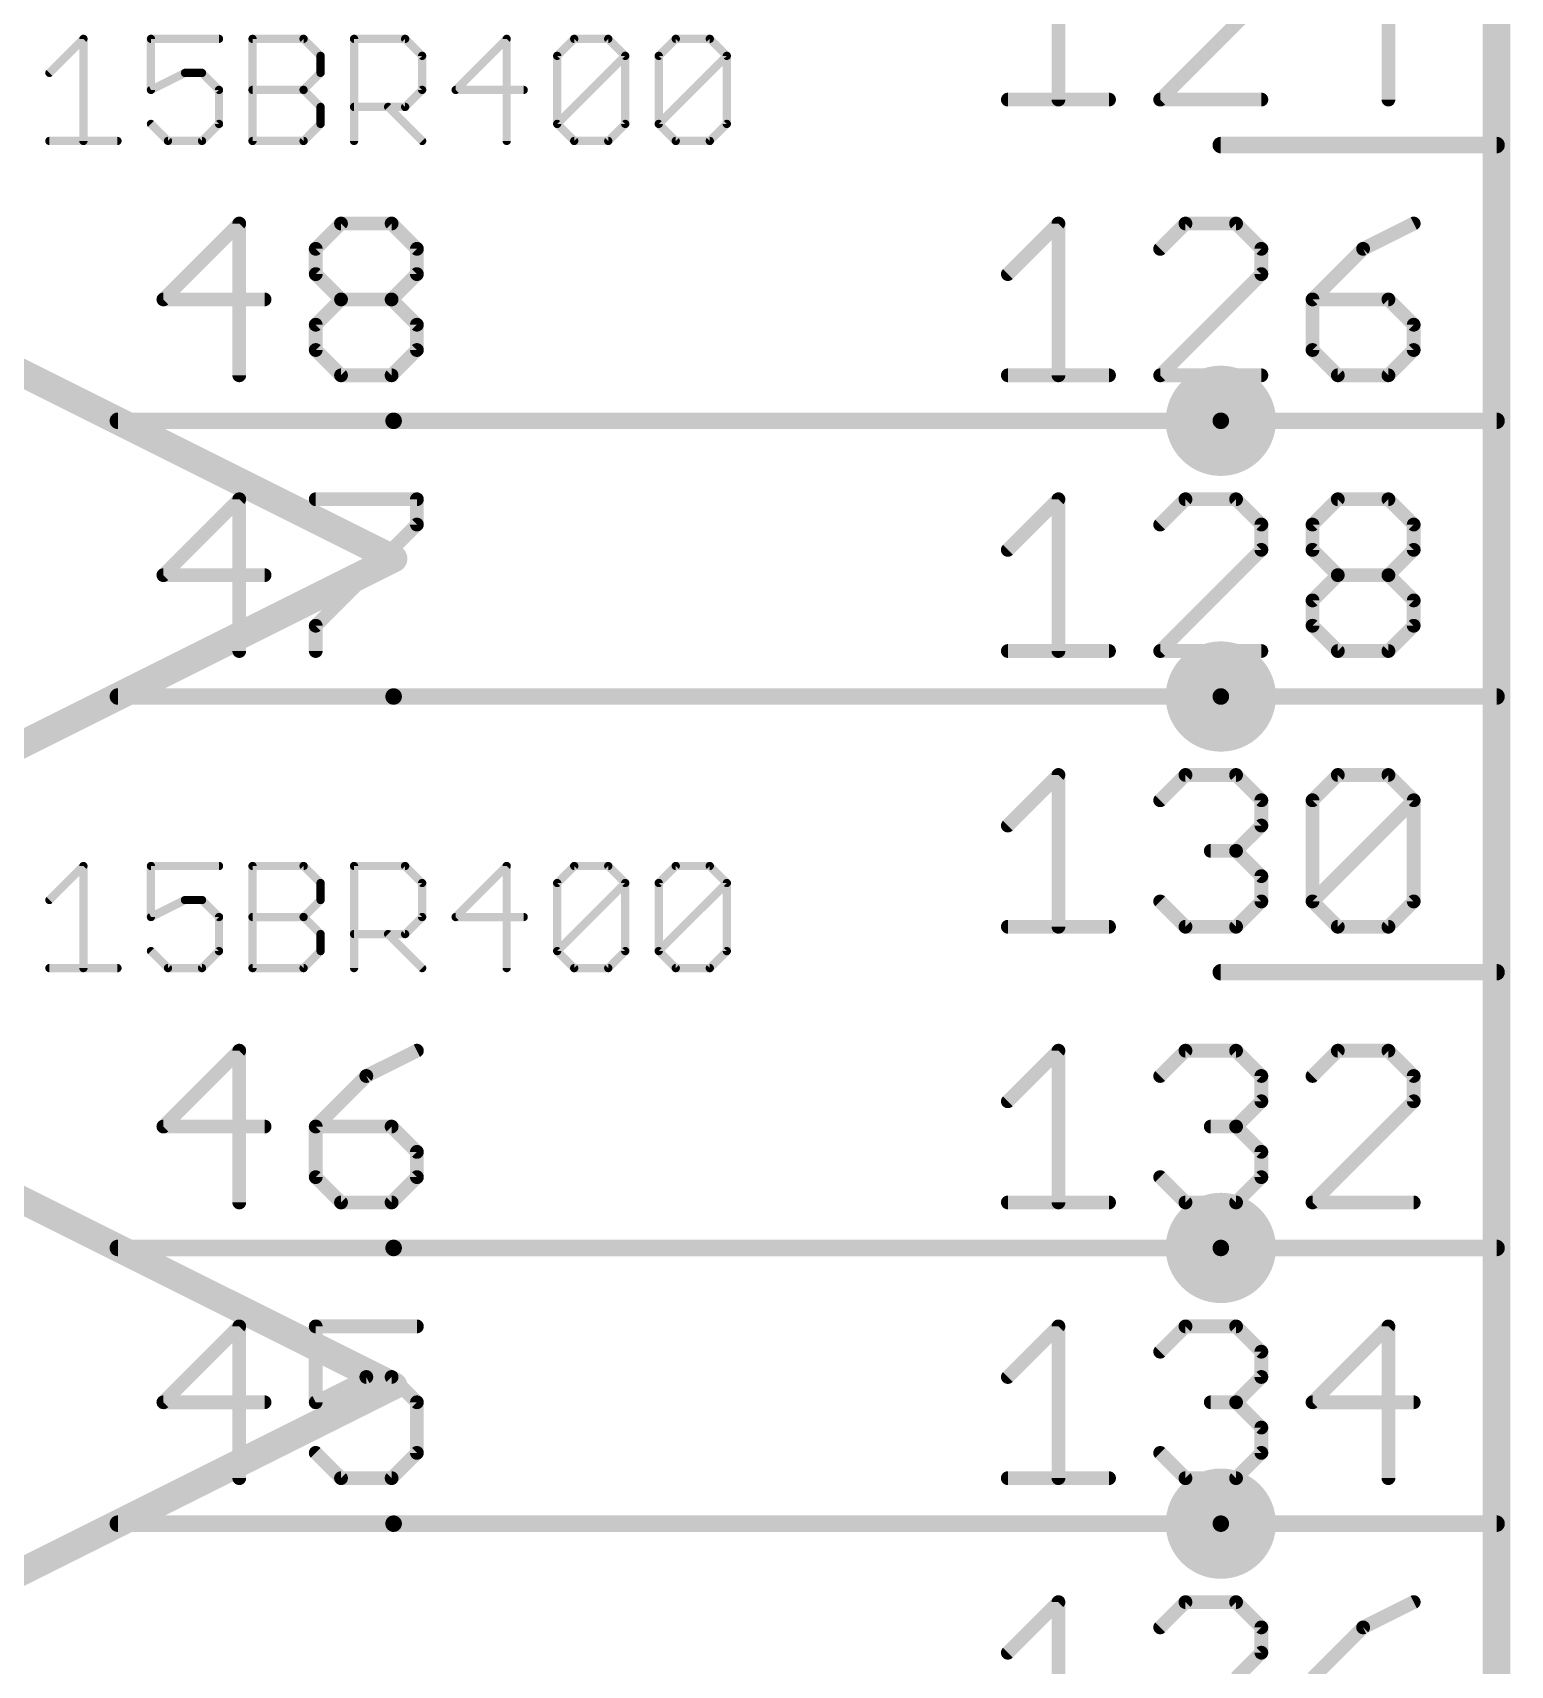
# Model space of a CAD drawing. Extents: x -72 to 265, y -97 to 216.
# Drawn here: x -38.89 to -25.27, y -44.49 to -29.44 of the extents above; entities that cross this region are included whole.
import ezdxf

# ---------------------------------------------------------------- set-up
doc = ezdxf.new("R2010")
doc.units = 0
for name, color, linetype in [('91', 94, 'CONTINUOUS'), ('94', 14, 'CONTINUOUS'), ('95', 251, 'CONTINUOUS'), ('96', 251, 'CONTINUOUS')]:
    doc.layers.add(name, color=color, linetype=linetype)

msp = doc.modelspace()

# ---------------------------------------------------------------- linework, layer by layer
at = {"layer": '91'}
for points, const_width in [([(-27.94, -33.274, 1), (-27.94, -32.766, 1), (-27.94, -33.274)], 0.508), ([(-35.56, -32.9819, 1), (-35.56, -33.0581)], 0.0762), ([(-27.94, -33.0581, 1), (-27.94, -32.9819)], 0.0762), ([(-27.94, -35.814, 1), (-27.94, -35.306, 1), (-27.94, -35.814)], 0.508), ([(-35.56, -35.5219, 1), (-35.56, -35.5981)], 0.0762), ([(-27.94, -35.5981, 1), (-27.94, -35.5219)], 0.0762), ([(-27.94, -40.894, 1), (-27.94, -40.386, 1), (-27.94, -40.894)], 0.508), ([(-35.56, -40.6019, 1), (-35.56, -40.6781)], 0.0762), ([(-27.94, -40.6781, 1), (-27.94, -40.6019)], 0.0762), ([(-27.94, -43.434, 1), (-27.94, -42.926, 1), (-27.94, -43.434)], 0.508), ([(-35.56, -43.1419, 1), (-35.56, -43.2181)], 0.0762), ([(-27.94, -43.2181, 1), (-27.94, -43.1419)], 0.0762)]:
    msp.add_lwpolyline(points, format="xyb", dxfattribs=dict(at, const_width=const_width))
at = {"layer": '91', "const_width": 0.1524}
for points in [[(-35.56, -33.02), (-27.94, -33.02)], [(-35.56, -35.56), (-27.94, -35.56)], [(-27.94, -40.64), (-35.56, -40.64)], [(-27.94, -43.18), (-35.56, -43.18)]]:
    msp.add_lwpolyline(points, dxfattribs=at)
at = {"layer": '94'}
for points, const_width in [([(-25.4, 0), (-25.4, -78.74)], 0.254), ([(-35.56, -34.29), (-43.18, -30.48)], 0.254), ([(-27.94, -30.48), (-25.4, -30.48)], 0.1524), ([(-35.56, -33.02), (-38.1, -33.02)], 0.1524), ([(-27.94, -33.02), (-25.4, -33.02)], 0.1524), ([(-43.18, -38.1), (-35.56, -34.29)], 0.254), ([(-35.56, -35.56), (-38.1, -35.56)], 0.1524), ([(-27.94, -35.56), (-25.4, -35.56)], 0.1524), ([(-35.56, -41.91), (-43.18, -38.1)], 0.254), ([(-27.94, -38.1), (-25.4, -38.1)], 0.1524), ([(-35.56, -40.64), (-38.1, -40.64)], 0.1524), ([(-27.94, -40.64), (-25.4, -40.64)], 0.1524), ([(-43.18, -45.72), (-35.56, -41.91)], 0.254), ([(-35.56, -43.18), (-38.1, -43.18)], 0.1524), ([(-27.94, -43.18), (-25.4, -43.18)], 0.1524)]:
    msp.add_lwpolyline(points, dxfattribs=dict(at, const_width=const_width))
for points, const_width in [([(-27.94, -30.4419, 1), (-27.94, -30.5181)], 0.0762), ([(-25.4, -30.5181, 1), (-25.4, -30.4419)], 0.0762), ([(-38.1, -32.9819, 1), (-38.1, -33.0581)], 0.0762), ([(-35.56, -33.0581, 1), (-35.56, -32.9819)], 0.0762), ([(-27.94, -32.9819, 1), (-27.94, -33.0581)], 0.0762), ([(-25.4, -33.0581, 1), (-25.4, -32.9819)], 0.0762), ([(-35.5316, -34.3468, 1), (-35.5884, -34.2332)], 0.127), ([(-35.5884, -34.3468, 1), (-35.5316, -34.2332)], 0.127), ([(-38.1, -35.5219, 1), (-38.1, -35.5981)], 0.0762), ([(-35.56, -35.5981, 1), (-35.56, -35.5219)], 0.0762), ([(-27.94, -35.5219, 1), (-27.94, -35.5981)], 0.0762), ([(-25.4, -35.5981, 1), (-25.4, -35.5219)], 0.0762), ([(-27.94, -38.0619, 1), (-27.94, -38.1381)], 0.0762), ([(-25.4, -38.1381, 1), (-25.4, -38.0619)], 0.0762), ([(-38.1, -40.6019, 1), (-38.1, -40.6781)], 0.0762), ([(-35.56, -40.6781, 1), (-35.56, -40.6019)], 0.0762), ([(-27.94, -40.6019, 1), (-27.94, -40.6781)], 0.0762), ([(-25.4, -40.6781, 1), (-25.4, -40.6019)], 0.0762), ([(-35.5316, -41.9668, 1), (-35.5884, -41.8532)], 0.127), ([(-35.5884, -41.9668, 1), (-35.5316, -41.8532)], 0.127), ([(-38.1, -43.1419, 1), (-38.1, -43.2181)], 0.0762), ([(-35.56, -43.2181, 1), (-35.56, -43.1419)], 0.0762), ([(-27.94, -43.1419, 1), (-27.94, -43.2181)], 0.0762), ([(-25.4, -43.2181, 1), (-25.4, -43.1419)], 0.0762)]:
    msp.add_lwpolyline(points, format="xyb", dxfattribs=dict(at, const_width=const_width))
at = {"layer": '95', "const_width": 0.127}
for points in [[(-29.4359, -28.6627), (-29.4359, -30.0609)], [(-26.3963, -30.0609), (-26.3963, -28.6627)], [(-28.4987, -30.0609), (-27.5665, -29.1288)], [(-29.9019, -30.0609), (-28.9698, -30.0609)], [(-27.5665, -30.0609), (-28.4987, -30.0609)], [(-36.9818, -31.2027), (-37.6809, -31.9018)], [(-36.9818, -32.6009), (-36.9818, -31.2027)], [(-36.2776, -31.4357), (-36.0446, -31.2027)], [(-36.0446, -31.2027), (-35.5785, -31.2027)], [(-35.5785, -31.2027), (-35.3455, -31.4357)], [(-29.9019, -31.6688), (-29.4359, -31.2027)], [(-29.4359, -31.2027), (-29.4359, -32.6009)], [(-28.2656, -31.2027), (-28.4987, -31.4357)], [(-27.7996, -31.2027), (-28.2656, -31.2027)], [(-27.5665, -31.4357), (-27.7996, -31.2027)], [(-26.1633, -31.2027), (-26.6293, -31.4357)], [(-36.2776, -31.6688), (-36.2776, -31.4357)], [(-35.3455, -31.4357), (-35.3455, -31.6688)], [(-27.5665, -31.6688), (-27.5665, -31.4357)], [(-26.6293, -31.4357), (-27.0954, -31.9018)], [(-36.0446, -31.9018), (-36.2776, -31.6688)], [(-35.3455, -31.6688), (-35.5785, -31.9018)], [(-28.4987, -32.6009), (-27.5665, -31.6688)], [(-37.6809, -31.9018), (-36.7488, -31.9018)], [(-36.2776, -32.1348), (-36.0446, -31.9018)], [(-36.0446, -31.9018), (-35.5785, -31.9018)], [(-35.5785, -31.9018), (-35.3455, -32.1348)], [(-27.0954, -31.9018), (-27.0954, -32.3679)], [(-26.3963, -31.9018), (-27.0954, -31.9018)], [(-26.1633, -32.1348), (-26.3963, -31.9018)], [(-36.2776, -32.3679), (-36.2776, -32.1348)], [(-35.3455, -32.1348), (-35.3455, -32.3679)], [(-26.1633, -32.3679), (-26.1633, -32.1348)], [(-36.0446, -32.6009), (-36.2776, -32.3679)], [(-35.3455, -32.3679), (-35.5785, -32.6009)], [(-27.0954, -32.3679), (-26.8624, -32.6009)], [(-26.3963, -32.6009), (-26.1633, -32.3679)], [(-35.5785, -32.6009), (-36.0446, -32.6009)], [(-29.9019, -32.6009), (-28.9698, -32.6009)], [(-27.5665, -32.6009), (-28.4987, -32.6009)], [(-26.8624, -32.6009), (-26.3963, -32.6009)], [(-36.9818, -33.7427), (-37.6809, -34.4418)], [(-36.9818, -35.1409), (-36.9818, -33.7427)], [(-36.2776, -33.7427), (-35.3455, -33.7427)], [(-35.3455, -33.7427), (-35.3455, -33.9757)], [(-29.9019, -34.2088), (-29.4359, -33.7427)], [(-29.4359, -33.7427), (-29.4359, -35.1409)], [(-28.2656, -33.7427), (-28.4987, -33.9757)], [(-27.7996, -33.7427), (-28.2656, -33.7427)], [(-27.5665, -33.9757), (-27.7996, -33.7427)], [(-27.0954, -33.9757), (-26.8624, -33.7427)], [(-26.8624, -33.7427), (-26.3963, -33.7427)], [(-26.3963, -33.7427), (-26.1633, -33.9757)], [(-35.3455, -33.9757), (-36.2776, -34.9079)], [(-27.5665, -34.2088), (-27.5665, -33.9757)], [(-27.0954, -34.2088), (-27.0954, -33.9757)], [(-26.1633, -33.9757), (-26.1633, -34.2088)], [(-28.4987, -35.1409), (-27.5665, -34.2088)], [(-26.8624, -34.4418), (-27.0954, -34.2088)], [(-26.1633, -34.2088), (-26.3963, -34.4418)], [(-37.6809, -34.4418), (-36.7488, -34.4418)], [(-27.0954, -34.6748), (-26.8624, -34.4418)], [(-26.8624, -34.4418), (-26.3963, -34.4418)], [(-26.3963, -34.4418), (-26.1633, -34.6748)], [(-27.0954, -34.9079), (-27.0954, -34.6748)], [(-26.1633, -34.6748), (-26.1633, -34.9079)], [(-36.2776, -34.9079), (-36.2776, -35.1409)], [(-26.8624, -35.1409), (-27.0954, -34.9079)], [(-26.1633, -34.9079), (-26.3963, -35.1409)], [(-29.9019, -35.1409), (-28.9698, -35.1409)], [(-27.5665, -35.1409), (-28.4987, -35.1409)], [(-26.3963, -35.1409), (-26.8624, -35.1409)], [(-29.9019, -36.7488), (-29.4359, -36.2827)], [(-29.4359, -36.2827), (-29.4359, -37.6809)], [(-28.4987, -36.5157), (-28.2656, -36.2827)], [(-28.2656, -36.2827), (-27.7996, -36.2827)], [(-27.7996, -36.2827), (-27.5665, -36.5157)], [(-27.0954, -36.5157), (-26.8624, -36.2827)], [(-26.8624, -36.2827), (-26.3963, -36.2827)], [(-26.3963, -36.2827), (-26.1633, -36.5157)], [(-27.5665, -36.5157), (-27.5665, -36.7488)], [(-27.0954, -37.4479), (-27.0954, -36.5157)], [(-27.0954, -37.4479), (-26.1633, -36.5157)], [(-26.1633, -36.5157), (-26.1633, -37.4479)], [(-27.5665, -36.7488), (-27.7996, -36.9818)], [(-27.7996, -36.9818), (-28.0326, -36.9818)], [(-27.7996, -36.9818), (-27.5665, -37.2148)], [(-27.5665, -37.2148), (-27.5665, -37.4479)], [(-28.2656, -37.6809), (-28.4987, -37.4479)], [(-27.5665, -37.4479), (-27.7996, -37.6809)], [(-26.8624, -37.6809), (-27.0954, -37.4479)], [(-26.1633, -37.4479), (-26.3963, -37.6809)], [(-29.9019, -37.6809), (-28.9698, -37.6809)], [(-27.7996, -37.6809), (-28.2656, -37.6809)], [(-26.3963, -37.6809), (-26.8624, -37.6809)], [(-36.9818, -38.8227), (-37.6809, -39.5218)], [(-36.9818, -40.2209), (-36.9818, -38.8227)], [(-35.3455, -38.8227), (-35.8116, -39.0557)], [(-29.9019, -39.2888), (-29.4359, -38.8227)], [(-29.4359, -38.8227), (-29.4359, -40.2209)], [(-28.4987, -39.0557), (-28.2656, -38.8227)], [(-28.2656, -38.8227), (-27.7996, -38.8227)], [(-27.7996, -38.8227), (-27.5665, -39.0557)], [(-26.8624, -38.8227), (-27.0954, -39.0557)], [(-26.3963, -38.8227), (-26.8624, -38.8227)], [(-26.1633, -39.0557), (-26.3963, -38.8227)], [(-35.8116, -39.0557), (-36.2776, -39.5218)], [(-27.5665, -39.0557), (-27.5665, -39.2888)], [(-26.1633, -39.2888), (-26.1633, -39.0557)], [(-27.5665, -39.2888), (-27.7996, -39.5218)], [(-27.0954, -40.2209), (-26.1633, -39.2888)], [(-37.6809, -39.5218), (-36.7488, -39.5218)], [(-36.2776, -39.5218), (-36.2776, -39.9879)], [(-35.5785, -39.5218), (-36.2776, -39.5218)], [(-35.3455, -39.7548), (-35.5785, -39.5218)], [(-27.7996, -39.5218), (-28.0326, -39.5218)], [(-27.7996, -39.5218), (-27.5665, -39.7548)], [(-35.3455, -39.9879), (-35.3455, -39.7548)], [(-27.5665, -39.7548), (-27.5665, -39.9879)], [(-36.2776, -39.9879), (-36.0446, -40.2209)], [(-35.5785, -40.2209), (-35.3455, -39.9879)], [(-28.2656, -40.2209), (-28.4987, -39.9879)], [(-27.5665, -39.9879), (-27.7996, -40.2209)], [(-36.0446, -40.2209), (-35.5785, -40.2209)], [(-29.9019, -40.2209), (-28.9698, -40.2209)], [(-27.7996, -40.2209), (-28.2656, -40.2209)], [(-26.1633, -40.2209), (-27.0954, -40.2209)], [(-36.9818, -41.3627), (-37.6809, -42.0618)], [(-36.9818, -42.7609), (-36.9818, -41.3627)], [(-35.3455, -41.3627), (-36.2776, -41.3627)], [(-36.2776, -41.3627), (-36.2776, -42.0618)], [(-29.9019, -41.8288), (-29.4359, -41.3627)], [(-29.4359, -41.3627), (-29.4359, -42.7609)], [(-28.4987, -41.5957), (-28.2656, -41.3627)], [(-28.2656, -41.3627), (-27.7996, -41.3627)], [(-27.7996, -41.3627), (-27.5665, -41.5957)], [(-26.3963, -41.3627), (-27.0954, -42.0618)], [(-26.3963, -42.7609), (-26.3963, -41.3627)], [(-27.5665, -41.5957), (-27.5665, -41.8288)], [(-36.2776, -42.0618), (-35.8116, -41.8288)], [(-35.8116, -41.8288), (-35.5785, -41.8288)], [(-35.5785, -41.8288), (-35.3455, -42.0618)], [(-27.5665, -41.8288), (-27.7996, -42.0618)], [(-37.6809, -42.0618), (-36.7488, -42.0618)], [(-35.3455, -42.0618), (-35.3455, -42.5279)], [(-27.7996, -42.0618), (-28.0326, -42.0618)], [(-27.7996, -42.0618), (-27.5665, -42.2948)], [(-27.0954, -42.0618), (-26.1633, -42.0618)], [(-27.5665, -42.2948), (-27.5665, -42.5279)], [(-36.0446, -42.7609), (-36.2776, -42.5279)], [(-35.3455, -42.5279), (-35.5785, -42.7609)], [(-28.2656, -42.7609), (-28.4987, -42.5279)], [(-27.5665, -42.5279), (-27.7996, -42.7609)], [(-35.5785, -42.7609), (-36.0446, -42.7609)], [(-29.9019, -42.7609), (-28.9698, -42.7609)], [(-27.7996, -42.7609), (-28.2656, -42.7609)], [(-29.9019, -44.3688), (-29.4359, -43.9027)], [(-29.4359, -43.9027), (-29.4359, -45.3009)], [(-28.4987, -44.1357), (-28.2656, -43.9027)], [(-28.2656, -43.9027), (-27.7996, -43.9027)], [(-27.7996, -43.9027), (-27.5665, -44.1357)], [(-26.1633, -43.9027), (-26.6293, -44.1357)], [(-27.5665, -44.1357), (-27.5665, -44.3688)], [(-26.6293, -44.1357), (-27.0954, -44.6018)], [(-27.5665, -44.3688), (-27.7996, -44.6018)]]:
    msp.add_lwpolyline(points, dxfattribs=at)
at = {"layer": '95', "const_width": 0.0635}
for points in [[(-29.9019, -30.0292, 1), (-29.9019, -30.0926)], [(-29.4676, -30.0609, 1), (-29.4041, -30.0609)], [(-28.9698, -30.0926, 1), (-28.9698, -30.0292)], [(-28.5211, -30.0384, 1), (-28.4762, -30.0834)], [(-28.4987, -30.0292, 1), (-28.4987, -30.0926)], [(-27.5665, -30.0926, 1), (-27.5665, -30.0292)], [(-26.428, -30.0609, 1), (-26.3645, -30.0609)], [(-36.9501, -31.2027, 1), (-37.0136, -31.2027)], [(-36.9594, -31.2252, 1), (-37.0043, -31.1803)], [(-36.0446, -31.171, 1), (-36.0446, -31.2345)], [(-36.0221, -31.2252, 1), (-36.067, -31.1803)], [(-35.5561, -31.1803, 1), (-35.601, -31.2252)], [(-35.5785, -31.2345, 1), (-35.5785, -31.171)], [(-29.4041, -31.2027, 1), (-29.4676, -31.2027)], [(-29.4134, -31.2252, 1), (-29.4583, -31.1803)], [(-28.2656, -31.171, 1), (-28.2656, -31.2345)], [(-28.2432, -31.2252, 1), (-28.2881, -31.1803)], [(-27.7771, -31.1803, 1), (-27.822, -31.2252)], [(-27.7996, -31.2345, 1), (-27.7996, -31.171)], [(-26.1491, -31.2311, 1), (-26.1775, -31.1743)], [(-36.2459, -31.4357, 1), (-36.3094, -31.4357)], [(-36.3001, -31.4133, 1), (-36.2552, -31.4582)], [(-35.3137, -31.4357, 1), (-35.3772, -31.4357)], [(-35.3679, -31.4582, 1), (-35.323, -31.4133)], [(-28.5211, -31.4133, 1), (-28.4762, -31.4582)], [(-27.5348, -31.4357, 1), (-27.5983, -31.4357)], [(-27.589, -31.4582, 1), (-27.5441, -31.4133)], [(-26.6435, -31.4073, 1), (-26.6151, -31.4641)], [(-26.6069, -31.4582, 1), (-26.6518, -31.4133)], [(-36.2552, -31.6463, 1), (-36.3001, -31.6912)], [(-36.3094, -31.6688, 1), (-36.2459, -31.6688)], [(-35.3772, -31.6688, 1), (-35.3137, -31.6688)], [(-35.323, -31.6912, 1), (-35.3679, -31.6463)], [(-29.9244, -31.6463, 1), (-29.8795, -31.6912)], [(-27.5983, -31.6688, 1), (-27.5348, -31.6688)], [(-27.5441, -31.6912, 1), (-27.589, -31.6463)], [(-37.6809, -31.8701, 1), (-37.6809, -31.9336)], [(-37.7034, -31.8794, 1), (-37.6584, -31.9243)], [(-36.7488, -31.9336, 1), (-36.7488, -31.8701)], [(-36.0446, -31.8701, 1), (-36.0446, -31.9336)], [(-36.0221, -31.9243, 1), (-36.067, -31.8794)], [(-36.067, -31.9243, 1), (-36.0221, -31.8794)], [(-35.5561, -31.8794, 1), (-35.601, -31.9243)], [(-35.601, -31.8794, 1), (-35.5561, -31.9243)], [(-35.5785, -31.9336, 1), (-35.5785, -31.8701)], [(-27.0954, -31.8701, 1), (-27.0954, -31.9336)], [(-27.0636, -31.9018, 1), (-27.1271, -31.9018)], [(-27.1178, -31.8794, 1), (-27.0729, -31.9243)], [(-26.3738, -31.8794, 1), (-26.4187, -31.9243)], [(-26.3963, -31.9336, 1), (-26.3963, -31.8701)], [(-36.2459, -32.1348, 1), (-36.3094, -32.1348)], [(-36.3001, -32.1124, 1), (-36.2552, -32.1573)], [(-35.3137, -32.1348, 1), (-35.3772, -32.1348)], [(-35.3679, -32.1573, 1), (-35.323, -32.1124)], [(-26.1315, -32.1348, 1), (-26.195, -32.1348)], [(-26.1857, -32.1573, 1), (-26.1408, -32.1124)], [(-36.2552, -32.3454, 1), (-36.3001, -32.3903)], [(-36.3094, -32.3679, 1), (-36.2459, -32.3679)], [(-35.3772, -32.3679, 1), (-35.3137, -32.3679)], [(-35.323, -32.3903, 1), (-35.3679, -32.3454)], [(-27.0729, -32.3454, 1), (-27.1178, -32.3903)], [(-27.1271, -32.3679, 1), (-27.0636, -32.3679)], [(-26.195, -32.3679, 1), (-26.1315, -32.3679)], [(-26.1408, -32.3903, 1), (-26.1857, -32.3454)], [(-37.0136, -32.6009, 1), (-36.9501, -32.6009)], [(-36.0446, -32.5692, 1), (-36.0446, -32.6327)], [(-36.067, -32.6234, 1), (-36.0221, -32.5784)], [(-35.601, -32.5784, 1), (-35.5561, -32.6234)], [(-35.5785, -32.6327, 1), (-35.5785, -32.5692)], [(-29.9019, -32.5692, 1), (-29.9019, -32.6327)], [(-29.4676, -32.6009, 1), (-29.4041, -32.6009)], [(-28.9698, -32.6327, 1), (-28.9698, -32.5692)], [(-28.4987, -32.5692, 1), (-28.4987, -32.6327)], [(-28.5211, -32.5784, 1), (-28.4762, -32.6234)], [(-27.5665, -32.6327, 1), (-27.5665, -32.5692)], [(-26.8624, -32.5692, 1), (-26.8624, -32.6327)], [(-26.8848, -32.6234, 1), (-26.8399, -32.5784)], [(-26.4187, -32.5784, 1), (-26.3738, -32.6234)], [(-26.3963, -32.6327, 1), (-26.3963, -32.5692)], [(-36.9501, -33.7427, 1), (-37.0136, -33.7427)], [(-36.9594, -33.7652, 1), (-37.0043, -33.7203)], [(-36.2776, -33.711, 1), (-36.2776, -33.7745)], [(-35.3137, -33.7427, 1), (-35.3772, -33.7427)], [(-35.3455, -33.7745, 1), (-35.3455, -33.711)], [(-29.4041, -33.7427, 1), (-29.4676, -33.7427)], [(-29.4134, -33.7652, 1), (-29.4583, -33.7203)], [(-28.2656, -33.711, 1), (-28.2656, -33.7745)], [(-28.2432, -33.7652, 1), (-28.2881, -33.7203)], [(-27.7771, -33.7203, 1), (-27.822, -33.7652)], [(-27.7996, -33.7745, 1), (-27.7996, -33.711)], [(-26.8624, -33.711, 1), (-26.8624, -33.7745)], [(-26.8399, -33.7652, 1), (-26.8848, -33.7203)], [(-26.3738, -33.7203, 1), (-26.4187, -33.7652)], [(-26.3963, -33.7745, 1), (-26.3963, -33.711)], [(-35.3772, -33.9757, 1), (-35.3137, -33.9757)], [(-35.323, -33.9982, 1), (-35.3679, -33.9533)], [(-28.5211, -33.9533, 1), (-28.4762, -33.9982)], [(-27.5348, -33.9757, 1), (-27.5983, -33.9757)], [(-27.589, -33.9982, 1), (-27.5441, -33.9533)], [(-27.0636, -33.9757, 1), (-27.1271, -33.9757)], [(-27.1178, -33.9533, 1), (-27.0729, -33.9982)], [(-26.1315, -33.9757, 1), (-26.195, -33.9757)], [(-26.1857, -33.9982, 1), (-26.1408, -33.9533)], [(-29.9244, -34.1863, 1), (-29.8795, -34.2312)], [(-27.5983, -34.2088, 1), (-27.5348, -34.2088)], [(-27.5441, -34.2312, 1), (-27.589, -34.1863)], [(-27.0729, -34.1863, 1), (-27.1178, -34.2312)], [(-27.1271, -34.2088, 1), (-27.0636, -34.2088)], [(-26.195, -34.2088, 1), (-26.1315, -34.2088)], [(-26.1408, -34.2312, 1), (-26.1857, -34.1863)], [(-37.6809, -34.4101, 1), (-37.6809, -34.4736)], [(-37.7034, -34.4194, 1), (-37.6584, -34.4643)], [(-36.7488, -34.4736, 1), (-36.7488, -34.4101)], [(-26.8624, -34.4101, 1), (-26.8624, -34.4736)], [(-26.8399, -34.4643, 1), (-26.8848, -34.4194)], [(-26.8848, -34.4643, 1), (-26.8399, -34.4194)], [(-26.3738, -34.4194, 1), (-26.4187, -34.4643)], [(-26.4187, -34.4194, 1), (-26.3738, -34.4643)], [(-26.3963, -34.4736, 1), (-26.3963, -34.4101)], [(-27.0636, -34.6748, 1), (-27.1271, -34.6748)], [(-27.1178, -34.6524, 1), (-27.0729, -34.6973)], [(-26.1315, -34.6748, 1), (-26.195, -34.6748)], [(-26.1857, -34.6973, 1), (-26.1408, -34.6524)], [(-36.2459, -34.9079, 1), (-36.3094, -34.9079)], [(-36.3001, -34.8854, 1), (-36.2552, -34.9303)], [(-27.0729, -34.8854, 1), (-27.1178, -34.9303)], [(-27.1271, -34.9079, 1), (-27.0636, -34.9079)], [(-26.195, -34.9079, 1), (-26.1315, -34.9079)], [(-26.1408, -34.9303, 1), (-26.1857, -34.8854)], [(-37.0136, -35.1409, 1), (-36.9501, -35.1409)], [(-36.3094, -35.1409, 1), (-36.2459, -35.1409)], [(-29.9019, -35.1091, 1), (-29.9019, -35.1727)], [(-29.4676, -35.1409, 1), (-29.4041, -35.1409)], [(-28.9698, -35.1727, 1), (-28.9698, -35.1091)], [(-28.4987, -35.1091, 1), (-28.4987, -35.1727)], [(-28.5211, -35.1184, 1), (-28.4762, -35.1634)], [(-27.5665, -35.1727, 1), (-27.5665, -35.1091)], [(-26.8624, -35.1091, 1), (-26.8624, -35.1727)], [(-26.8848, -35.1634, 1), (-26.8399, -35.1184)], [(-26.4187, -35.1184, 1), (-26.3738, -35.1634)], [(-26.3963, -35.1727, 1), (-26.3963, -35.1091)], [(-29.4041, -36.2827, 1), (-29.4676, -36.2827)], [(-29.4134, -36.3052, 1), (-29.4583, -36.2603)], [(-28.2656, -36.251, 1), (-28.2656, -36.3145)], [(-28.2432, -36.3052, 1), (-28.2881, -36.2603)], [(-27.7771, -36.2603, 1), (-27.822, -36.3052)], [(-27.7996, -36.3145, 1), (-27.7996, -36.251)], [(-26.8624, -36.251, 1), (-26.8624, -36.3145)], [(-26.8399, -36.3052, 1), (-26.8848, -36.2603)], [(-26.3738, -36.2603, 1), (-26.4187, -36.3052)], [(-26.3963, -36.3145, 1), (-26.3963, -36.251)], [(-28.5211, -36.4933, 1), (-28.4762, -36.5382)], [(-27.5348, -36.5157, 1), (-27.5983, -36.5157)], [(-27.589, -36.5382, 1), (-27.5441, -36.4933)], [(-27.0636, -36.5157, 1), (-27.1271, -36.5157)], [(-27.1178, -36.4933, 1), (-27.0729, -36.5382)], [(-26.1315, -36.5157, 1), (-26.195, -36.5157)], [(-26.1408, -36.5382, 1), (-26.1857, -36.4933)], [(-26.1857, -36.5382, 1), (-26.1408, -36.4933)], [(-29.9244, -36.7263, 1), (-29.8795, -36.7712)], [(-27.5441, -36.7712, 1), (-27.589, -36.7263)], [(-27.5983, -36.7488, 1), (-27.5348, -36.7488)], [(-28.0326, -36.9501, 1), (-28.0326, -37.0136)], [(-27.7771, -36.9594, 1), (-27.822, -37.0043)], [(-27.822, -36.9594, 1), (-27.7771, -37.0043)], [(-27.7996, -37.0136, 1), (-27.7996, -36.9501)], [(-27.5348, -37.2148, 1), (-27.5983, -37.2148)], [(-27.589, -37.2373, 1), (-27.5441, -37.1924)], [(-28.4762, -37.4254, 1), (-28.5211, -37.4703)], [(-27.5983, -37.4479, 1), (-27.5348, -37.4479)], [(-27.5441, -37.4703, 1), (-27.589, -37.4254)], [(-27.0729, -37.4254, 1), (-27.1178, -37.4703)], [(-27.1178, -37.4254, 1), (-27.0729, -37.4703)], [(-27.1271, -37.4479, 1), (-27.0636, -37.4479)], [(-26.195, -37.4479, 1), (-26.1315, -37.4479)], [(-26.1408, -37.4703, 1), (-26.1857, -37.4254)], [(-29.9019, -37.6491, 1), (-29.9019, -37.7127)], [(-29.4676, -37.6809, 1), (-29.4041, -37.6809)], [(-28.9698, -37.7127, 1), (-28.9698, -37.6491)], [(-28.2656, -37.6491, 1), (-28.2656, -37.7127)], [(-28.2881, -37.7034, 1), (-28.2432, -37.6584)], [(-27.822, -37.6584, 1), (-27.7771, -37.7034)], [(-27.7996, -37.7127, 1), (-27.7996, -37.6491)], [(-26.8624, -37.6491, 1), (-26.8624, -37.7127)], [(-26.8848, -37.7034, 1), (-26.8399, -37.6584)], [(-26.4187, -37.6584, 1), (-26.3738, -37.7034)], [(-26.3963, -37.7127, 1), (-26.3963, -37.6491)], [(-36.9501, -38.8227, 1), (-37.0136, -38.8227)], [(-36.9594, -38.8452, 1), (-37.0043, -38.8003)], [(-35.3313, -38.8511, 1), (-35.3597, -38.7943)], [(-29.4041, -38.8227, 1), (-29.4676, -38.8227)], [(-29.4134, -38.8452, 1), (-29.4583, -38.8003)], [(-28.2656, -38.791, 1), (-28.2656, -38.8545)], [(-28.2432, -38.8452, 1), (-28.2881, -38.8003)], [(-27.7771, -38.8003, 1), (-27.822, -38.8452)], [(-27.7996, -38.8545, 1), (-27.7996, -38.791)], [(-26.8624, -38.791, 1), (-26.8624, -38.8545)], [(-26.8399, -38.8452, 1), (-26.8848, -38.8003)], [(-26.3738, -38.8003, 1), (-26.4187, -38.8452)], [(-26.3963, -38.8545, 1), (-26.3963, -38.791)], [(-35.8258, -39.0273, 1), (-35.7974, -39.0841)], [(-35.7891, -39.0782, 1), (-35.834, -39.0333)], [(-28.5211, -39.0333, 1), (-28.4762, -39.0782)], [(-27.5348, -39.0557, 1), (-27.5983, -39.0557)], [(-27.589, -39.0782, 1), (-27.5441, -39.0333)], [(-27.1178, -39.0333, 1), (-27.0729, -39.0782)], [(-26.1315, -39.0557, 1), (-26.195, -39.0557)], [(-26.1857, -39.0782, 1), (-26.1408, -39.0333)], [(-29.9244, -39.2663, 1), (-29.8795, -39.3112)], [(-27.5983, -39.2888, 1), (-27.5348, -39.2888)], [(-27.5441, -39.3112, 1), (-27.589, -39.2663)], [(-26.195, -39.2888, 1), (-26.1315, -39.2888)], [(-26.1408, -39.3112, 1), (-26.1857, -39.2663)], [(-37.6809, -39.4901, 1), (-37.6809, -39.5536)], [(-37.7034, -39.4994, 1), (-37.6584, -39.5443)], [(-36.7488, -39.5536, 1), (-36.7488, -39.4901)], [(-36.2459, -39.5218, 1), (-36.3094, -39.5218)], [(-36.2776, -39.4901, 1), (-36.2776, -39.5536)], [(-36.3001, -39.4994, 1), (-36.2552, -39.5443)], [(-35.5561, -39.4994, 1), (-35.601, -39.5443)], [(-35.5785, -39.5536, 1), (-35.5785, -39.4901)], [(-28.0326, -39.4901, 1), (-28.0326, -39.5536)], [(-27.7771, -39.4994, 1), (-27.822, -39.5443)], [(-27.822, -39.4994, 1), (-27.7771, -39.5443)], [(-27.7996, -39.5536, 1), (-27.7996, -39.4901)], [(-35.3137, -39.7548, 1), (-35.3772, -39.7548)], [(-35.3679, -39.7773, 1), (-35.323, -39.7324)], [(-27.5348, -39.7548, 1), (-27.5983, -39.7548)], [(-27.589, -39.7773, 1), (-27.5441, -39.7324)], [(-36.2552, -39.9654, 1), (-36.3001, -40.0103)], [(-36.3094, -39.9879, 1), (-36.2459, -39.9879)], [(-35.3772, -39.9879, 1), (-35.3137, -39.9879)], [(-35.323, -40.0103, 1), (-35.3679, -39.9654)], [(-28.4762, -39.9654, 1), (-28.5211, -40.0103)], [(-27.5983, -39.9879, 1), (-27.5348, -39.9879)], [(-27.5441, -40.0103, 1), (-27.589, -39.9654)], [(-36.0446, -40.1891, 1), (-36.0446, -40.2527)], [(-35.5785, -40.2527, 1), (-35.5785, -40.1891)], [(-29.9019, -40.1891, 1), (-29.9019, -40.2527)], [(-28.9698, -40.2527, 1), (-28.9698, -40.1891)], [(-28.2656, -40.1891, 1), (-28.2656, -40.2527)], [(-27.7996, -40.2527, 1), (-27.7996, -40.1891)], [(-27.0954, -40.1891, 1), (-27.0954, -40.2527)], [(-26.1633, -40.2527, 1), (-26.1633, -40.1891)], [(-37.0136, -40.2209, 1), (-36.9501, -40.2209)], [(-36.067, -40.2434, 1), (-36.0221, -40.1984)], [(-35.601, -40.1984, 1), (-35.5561, -40.2434)], [(-29.4676, -40.2209, 1), (-29.4041, -40.2209)], [(-28.2881, -40.2434, 1), (-28.2432, -40.1984)], [(-27.822, -40.1984, 1), (-27.7771, -40.2434)], [(-27.1178, -40.1984, 1), (-27.0729, -40.2434)], [(-36.9501, -41.3627, 1), (-37.0136, -41.3627)], [(-36.9594, -41.3852, 1), (-37.0043, -41.3403)], [(-36.2459, -41.3627, 1), (-36.3094, -41.3627)], [(-36.2776, -41.331, 1), (-36.2776, -41.3945)], [(-35.3455, -41.3945, 1), (-35.3455, -41.331)], [(-29.4041, -41.3627, 1), (-29.4676, -41.3627)], [(-29.4134, -41.3852, 1), (-29.4583, -41.3403)], [(-28.2656, -41.331, 1), (-28.2656, -41.3945)], [(-28.2432, -41.3852, 1), (-28.2881, -41.3403)], [(-27.7771, -41.3403, 1), (-27.822, -41.3852)], [(-27.7996, -41.3945, 1), (-27.7996, -41.331)], [(-26.3645, -41.3627, 1), (-26.428, -41.3627)], [(-26.3738, -41.3852, 1), (-26.4187, -41.3403)], [(-28.5211, -41.5733, 1), (-28.4762, -41.6182)], [(-27.5348, -41.5957, 1), (-27.5983, -41.5957)], [(-27.589, -41.6182, 1), (-27.5441, -41.5733)], [(-35.8116, -41.797, 1), (-35.8116, -41.8605)], [(-35.7974, -41.8572, 1), (-35.8258, -41.8004)], [(-35.5561, -41.8063, 1), (-35.601, -41.8512)], [(-35.5785, -41.8605, 1), (-35.5785, -41.797)], [(-29.9244, -41.8063, 1), (-29.8795, -41.8512)], [(-27.5983, -41.8288, 1), (-27.5348, -41.8288)], [(-27.5441, -41.8512, 1), (-27.589, -41.8063)], [(-37.6809, -42.0301, 1), (-37.6809, -42.0936)], [(-37.7034, -42.0394, 1), (-37.6584, -42.0843)], [(-36.7488, -42.0936, 1), (-36.7488, -42.0301)], [(-36.2918, -42.0334, 1), (-36.2634, -42.0902)], [(-36.3094, -42.0618, 1), (-36.2459, -42.0618)], [(-35.3137, -42.0618, 1), (-35.3772, -42.0618)], [(-35.3679, -42.0843, 1), (-35.323, -42.0394)], [(-28.0326, -42.0301, 1), (-28.0326, -42.0936)], [(-27.7771, -42.0394, 1), (-27.822, -42.0843)], [(-27.822, -42.0394, 1), (-27.7771, -42.0843)], [(-27.7996, -42.0936, 1), (-27.7996, -42.0301)], [(-27.0954, -42.0301, 1), (-27.0954, -42.0936)], [(-27.1178, -42.0394, 1), (-27.0729, -42.0843)], [(-26.1633, -42.0936, 1), (-26.1633, -42.0301)], [(-27.5348, -42.2948, 1), (-27.5983, -42.2948)], [(-27.589, -42.3173, 1), (-27.5441, -42.2724)], [(-36.2552, -42.5054, 1), (-36.3001, -42.5503)], [(-35.3772, -42.5279, 1), (-35.3137, -42.5279)], [(-35.323, -42.5503, 1), (-35.3679, -42.5054)], [(-28.4762, -42.5054, 1), (-28.5211, -42.5503)], [(-27.5983, -42.5279, 1), (-27.5348, -42.5279)], [(-27.5441, -42.5503, 1), (-27.589, -42.5054)], [(-36.0446, -42.7291, 1), (-36.0446, -42.7927)], [(-36.067, -42.7834, 1), (-36.0221, -42.7384)], [(-35.601, -42.7384, 1), (-35.5561, -42.7834)], [(-35.5785, -42.7927, 1), (-35.5785, -42.7291)], [(-29.9019, -42.7291, 1), (-29.9019, -42.7927)], [(-28.9698, -42.7927, 1), (-28.9698, -42.7291)], [(-28.2656, -42.7291, 1), (-28.2656, -42.7927)], [(-28.2881, -42.7834, 1), (-28.2432, -42.7384)], [(-27.822, -42.7384, 1), (-27.7771, -42.7834)], [(-27.7996, -42.7927, 1), (-27.7996, -42.7291)], [(-37.0136, -42.7609, 1), (-36.9501, -42.7609)], [(-29.4676, -42.7609, 1), (-29.4041, -42.7609)], [(-26.428, -42.7609, 1), (-26.3645, -42.7609)], [(-29.4041, -43.9027, 1), (-29.4676, -43.9027)], [(-29.4134, -43.9252, 1), (-29.4583, -43.8803)], [(-28.2656, -43.871, 1), (-28.2656, -43.9345)], [(-28.2432, -43.9252, 1), (-28.2881, -43.8803)], [(-27.7771, -43.8803, 1), (-27.822, -43.9252)], [(-27.7996, -43.9345, 1), (-27.7996, -43.871)], [(-26.1491, -43.9311, 1), (-26.1775, -43.8743)], [(-28.5211, -44.1133, 1), (-28.4762, -44.1582)], [(-27.5348, -44.1357, 1), (-27.5983, -44.1357)], [(-27.589, -44.1582, 1), (-27.5441, -44.1133)], [(-26.6435, -44.1073, 1), (-26.6151, -44.1641)], [(-26.6069, -44.1582, 1), (-26.6518, -44.1133)], [(-29.9244, -44.3463, 1), (-29.8795, -44.3912)], [(-27.5983, -44.3688, 1), (-27.5348, -44.3688)], [(-27.5441, -44.3912, 1), (-27.589, -44.3463)]]:
    msp.add_lwpolyline(points, format="xyb", dxfattribs=at)
at = {"layer": '96', "const_width": 0.0762}
for points in [[(-38.7309, -29.8148), (-38.4173, -29.5013)], [(-38.4173, -29.5013), (-38.4173, -30.4419)], [(-37.1683, -29.5013), (-37.7953, -29.5013)], [(-37.7953, -29.5013), (-37.7953, -29.9716)], [(-36.8598, -30.4419), (-36.8598, -29.5013)], [(-36.8598, -29.5013), (-36.3895, -29.5013)], [(-36.3895, -29.5013), (-36.2328, -29.6581)], [(-35.9243, -30.4419), (-35.9243, -29.5013)], [(-35.9243, -29.5013), (-35.454, -29.5013)], [(-35.454, -29.5013), (-35.2972, -29.6581)], [(-34.5185, -29.5013), (-34.9888, -29.9716)], [(-34.5185, -30.4419), (-34.5185, -29.5013)], [(-34.0533, -29.6581), (-33.8965, -29.5013)], [(-33.8965, -29.5013), (-33.583, -29.5013)], [(-33.583, -29.5013), (-33.4262, -29.6581)], [(-33.1178, -29.6581), (-32.961, -29.5013)], [(-32.961, -29.5013), (-32.6474, -29.5013)], [(-32.6474, -29.5013), (-32.4907, -29.6581)], [(-36.2328, -29.6581), (-36.2328, -29.8148)], [(-35.2972, -29.6581), (-35.2972, -29.9716)], [(-34.0533, -30.2851), (-34.0533, -29.6581)], [(-34.0533, -30.2851), (-33.4262, -29.6581)], [(-33.4262, -29.6581), (-33.4262, -30.2851)], [(-33.1178, -30.2851), (-33.1178, -29.6581)], [(-33.1178, -30.2851), (-32.4907, -29.6581)], [(-32.4907, -29.6581), (-32.4907, -30.2851)], [(-37.7953, -29.9716), (-37.4818, -29.8148)], [(-37.4818, -29.8148), (-37.325, -29.8148)], [(-37.325, -29.8148), (-37.1683, -29.9716)], [(-36.2328, -29.8148), (-36.3895, -29.9716)], [(-37.1683, -29.9716), (-37.1683, -30.2851)], [(-36.8598, -29.9716), (-36.3895, -29.9716)], [(-36.3895, -29.9716), (-36.2328, -30.1284)], [(-35.2972, -29.9716), (-35.454, -30.1284)], [(-34.9888, -29.9716), (-34.3617, -29.9716)], [(-36.2328, -30.1284), (-36.2328, -30.2851)], [(-35.454, -30.1284), (-35.9243, -30.1284)], [(-35.6108, -30.1284), (-35.2972, -30.4419)], [(-37.6386, -30.4419), (-37.7953, -30.2851)], [(-37.1683, -30.2851), (-37.325, -30.4419)], [(-36.2328, -30.2851), (-36.3895, -30.4419)], [(-33.8965, -30.4419), (-34.0533, -30.2851)], [(-33.4262, -30.2851), (-33.583, -30.4419)], [(-32.961, -30.4419), (-33.1178, -30.2851)], [(-32.4907, -30.2851), (-32.6474, -30.4419)], [(-38.7309, -30.4419), (-38.1038, -30.4419)], [(-37.325, -30.4419), (-37.6386, -30.4419)], [(-36.3895, -30.4419), (-36.8598, -30.4419)], [(-33.583, -30.4419), (-33.8965, -30.4419)], [(-32.6474, -30.4419), (-32.961, -30.4419)], [(-38.7309, -37.4348), (-38.4173, -37.1213)], [(-38.4173, -37.1213), (-38.4173, -38.0619)], [(-37.1683, -37.1213), (-37.7953, -37.1213)], [(-37.7953, -37.1213), (-37.7953, -37.5916)], [(-36.8598, -38.0619), (-36.8598, -37.1213)], [(-36.8598, -37.1213), (-36.3895, -37.1213)], [(-36.3895, -37.1213), (-36.2328, -37.2781)], [(-35.9243, -38.0619), (-35.9243, -37.1213)], [(-35.9243, -37.1213), (-35.454, -37.1213)], [(-35.454, -37.1213), (-35.2972, -37.2781)], [(-34.5185, -37.1213), (-34.9888, -37.5916)], [(-34.5185, -38.0619), (-34.5185, -37.1213)], [(-34.0533, -37.2781), (-33.8965, -37.1213)], [(-33.8965, -37.1213), (-33.583, -37.1213)], [(-33.583, -37.1213), (-33.4262, -37.2781)], [(-33.1178, -37.2781), (-32.961, -37.1213)], [(-32.961, -37.1213), (-32.6474, -37.1213)], [(-32.6474, -37.1213), (-32.4907, -37.2781)], [(-36.2328, -37.2781), (-36.2328, -37.4348)], [(-35.2972, -37.2781), (-35.2972, -37.5916)], [(-34.0533, -37.9051), (-34.0533, -37.2781)], [(-34.0533, -37.9051), (-33.4262, -37.2781)], [(-33.4262, -37.2781), (-33.4262, -37.9051)], [(-33.1178, -37.9051), (-33.1178, -37.2781)], [(-33.1178, -37.9051), (-32.4907, -37.2781)], [(-32.4907, -37.2781), (-32.4907, -37.9051)], [(-37.7953, -37.5916), (-37.4818, -37.4348)], [(-37.4818, -37.4348), (-37.325, -37.4348)], [(-37.325, -37.4348), (-37.1683, -37.5916)], [(-36.2328, -37.4348), (-36.3895, -37.5916)], [(-37.1683, -37.5916), (-37.1683, -37.9051)], [(-36.8598, -37.5916), (-36.3895, -37.5916)], [(-36.3895, -37.5916), (-36.2328, -37.7484)], [(-35.2972, -37.5916), (-35.454, -37.7484)], [(-34.9888, -37.5916), (-34.3617, -37.5916)], [(-36.2328, -37.7484), (-36.2328, -37.9051)], [(-35.454, -37.7484), (-35.9243, -37.7484)], [(-35.6108, -37.7484), (-35.2972, -38.0619)], [(-37.6386, -38.0619), (-37.7953, -37.9051)], [(-37.1683, -37.9051), (-37.325, -38.0619)], [(-36.2328, -37.9051), (-36.3895, -38.0619)], [(-33.8965, -38.0619), (-34.0533, -37.9051)], [(-33.4262, -37.9051), (-33.583, -38.0619)], [(-32.961, -38.0619), (-33.1178, -37.9051)], [(-32.4907, -37.9051), (-32.6474, -38.0619)], [(-38.7309, -38.0619), (-38.1038, -38.0619)], [(-37.325, -38.0619), (-37.6386, -38.0619)], [(-36.3895, -38.0619), (-36.8598, -38.0619)], [(-33.583, -38.0619), (-33.8965, -38.0619)], [(-32.6474, -38.0619), (-32.961, -38.0619)]]:
    msp.add_lwpolyline(points, dxfattribs=at)
at = {"layer": '96', "const_width": 0.0381}
for points in [[(-38.3983, -29.5013, 1), (-38.4364, -29.5013)], [(-38.4039, -29.5148, 1), (-38.4308, -29.4878)], [(-37.7953, -29.4822, 1), (-37.7953, -29.5203)], [(-37.7763, -29.5013, 1), (-37.8144, -29.5013)], [(-37.1683, -29.5203, 1), (-37.1683, -29.4822)], [(-36.8408, -29.5013, 1), (-36.8789, -29.5013)], [(-36.8598, -29.4822, 1), (-36.8598, -29.5203)], [(-36.3761, -29.4878, 1), (-36.403, -29.5148)], [(-36.3895, -29.5203, 1), (-36.3895, -29.4822)], [(-35.9243, -29.4822, 1), (-35.9243, -29.5203)], [(-35.9053, -29.5013, 1), (-35.9434, -29.5013)], [(-35.4405, -29.4878, 1), (-35.4675, -29.5148)], [(-35.454, -29.5203, 1), (-35.454, -29.4822)], [(-34.4994, -29.5013, 1), (-34.5375, -29.5013)], [(-34.505, -29.5148, 1), (-34.532, -29.4878)], [(-33.8965, -29.4822, 1), (-33.8965, -29.5203)], [(-33.883, -29.5148, 1), (-33.91, -29.4878)], [(-33.5695, -29.4878, 1), (-33.5964, -29.5148)], [(-33.583, -29.5203, 1), (-33.583, -29.4822)], [(-32.961, -29.4822, 1), (-32.961, -29.5203)], [(-32.9475, -29.5148, 1), (-32.9745, -29.4878)], [(-32.634, -29.4878, 1), (-32.6609, -29.5148)], [(-32.6474, -29.5203, 1), (-32.6474, -29.4822)], [(-36.2137, -29.6581, 1), (-36.2518, -29.6581)], [(-36.2462, -29.6715, 1), (-36.2193, -29.6446)], [(-35.2782, -29.6581, 1), (-35.3163, -29.6581)], [(-35.3107, -29.6715, 1), (-35.2838, -29.6446)], [(-34.0342, -29.6581, 1), (-34.0723, -29.6581)], [(-34.0667, -29.6446, 1), (-34.0398, -29.6715)], [(-33.4072, -29.6581, 1), (-33.4453, -29.6581)], [(-33.4127, -29.6715, 1), (-33.4397, -29.6446)], [(-33.4397, -29.6715, 1), (-33.4127, -29.6446)], [(-33.0987, -29.6581, 1), (-33.1368, -29.6581)], [(-33.1312, -29.6446, 1), (-33.1043, -29.6715)], [(-32.4716, -29.6581, 1), (-32.5097, -29.6581)], [(-32.4772, -29.6715, 1), (-32.5042, -29.6446)], [(-32.5042, -29.6715, 1), (-32.4772, -29.6446)], [(-37.4818, -29.7958, 1), (-37.4818, -29.8339)], [(-37.4733, -29.8319, 1), (-37.4903, -29.7978)], [(-37.3116, -29.8014, 1), (-37.3385, -29.8283)], [(-37.325, -29.8339, 1), (-37.325, -29.7958)], [(-36.2193, -29.8283, 1), (-36.2462, -29.8014)], [(-38.7443, -29.8014, 1), (-38.7174, -29.8283)], [(-36.2518, -29.8148, 1), (-36.2137, -29.8148)], [(-37.8039, -29.9546, 1), (-37.7868, -29.9886)], [(-37.8144, -29.9716, 1), (-37.7763, -29.9716)], [(-37.1492, -29.9716, 1), (-37.1873, -29.9716)], [(-37.1817, -29.9851, 1), (-37.1548, -29.9581)], [(-36.8598, -29.9526, 1), (-36.8598, -29.9907)], [(-36.3761, -29.9581, 1), (-36.403, -29.9851)], [(-36.403, -29.9581, 1), (-36.3761, -29.9851)], [(-36.3895, -29.9907, 1), (-36.3895, -29.9526)], [(-35.3163, -29.9716, 1), (-35.2782, -29.9716)], [(-35.2838, -29.9851, 1), (-35.3107, -29.9581)], [(-34.9888, -29.9526, 1), (-34.9888, -29.9907)], [(-35.0023, -29.9581, 1), (-34.9753, -29.9851)], [(-34.3617, -29.9907, 1), (-34.3617, -29.9526)], [(-36.2137, -30.1284, 1), (-36.2518, -30.1284)], [(-36.2462, -30.1418, 1), (-36.2193, -30.1149)], [(-35.9243, -30.1093, 1), (-35.9243, -30.1474)], [(-35.5973, -30.1149, 1), (-35.6242, -30.1418)], [(-35.4675, -30.1149, 1), (-35.4405, -30.1418)], [(-35.454, -30.1474, 1), (-35.454, -30.1093)], [(-37.7819, -30.2717, 1), (-37.8088, -30.2986)], [(-37.1873, -30.2851, 1), (-37.1492, -30.2851)], [(-37.1548, -30.2986, 1), (-37.1817, -30.2717)], [(-36.2518, -30.2851, 1), (-36.2137, -30.2851)], [(-36.2193, -30.2986, 1), (-36.2462, -30.2717)], [(-34.0398, -30.2717, 1), (-34.0667, -30.2986)], [(-34.0667, -30.2717, 1), (-34.0398, -30.2986)], [(-34.0723, -30.2851, 1), (-34.0342, -30.2851)], [(-33.4453, -30.2851, 1), (-33.4072, -30.2851)], [(-33.4127, -30.2986, 1), (-33.4397, -30.2717)], [(-33.1368, -30.2851, 1), (-33.0987, -30.2851)], [(-33.1043, -30.2717, 1), (-33.1312, -30.2986)], [(-33.1312, -30.2717, 1), (-33.1043, -30.2986)], [(-32.5097, -30.2851, 1), (-32.4716, -30.2851)], [(-32.4772, -30.2986, 1), (-32.5042, -30.2717)], [(-38.7309, -30.4229, 1), (-38.7309, -30.461)], [(-38.4364, -30.4419, 1), (-38.3983, -30.4419)], [(-38.1038, -30.461, 1), (-38.1038, -30.4229)], [(-37.6386, -30.4229, 1), (-37.6386, -30.461)], [(-37.652, -30.4554, 1), (-37.6251, -30.4284)], [(-37.3385, -30.4284, 1), (-37.3116, -30.4554)], [(-37.325, -30.461, 1), (-37.325, -30.4229)], [(-36.8789, -30.4419, 1), (-36.8408, -30.4419)], [(-36.8598, -30.4229, 1), (-36.8598, -30.461)], [(-36.403, -30.4284, 1), (-36.3761, -30.4554)], [(-36.3895, -30.461, 1), (-36.3895, -30.4229)], [(-35.9434, -30.4419, 1), (-35.9053, -30.4419)], [(-35.3107, -30.4554, 1), (-35.2838, -30.4284)], [(-34.5375, -30.4419, 1), (-34.4994, -30.4419)], [(-33.8965, -30.4229, 1), (-33.8965, -30.461)], [(-33.91, -30.4554, 1), (-33.883, -30.4284)], [(-33.5964, -30.4284, 1), (-33.5695, -30.4554)], [(-33.583, -30.461, 1), (-33.583, -30.4229)], [(-32.961, -30.4229, 1), (-32.961, -30.461)], [(-32.9745, -30.4554, 1), (-32.9475, -30.4284)], [(-32.6609, -30.4284, 1), (-32.634, -30.4554)], [(-32.6474, -30.461, 1), (-32.6474, -30.4229)], [(-38.3983, -37.1213, 1), (-38.4364, -37.1213)], [(-38.4039, -37.1348, 1), (-38.4308, -37.1078)], [(-37.7953, -37.1022, 1), (-37.7953, -37.1403)], [(-37.7763, -37.1213, 1), (-37.8144, -37.1213)], [(-37.1683, -37.1403, 1), (-37.1683, -37.1022)], [(-36.8408, -37.1213, 1), (-36.8789, -37.1213)], [(-36.8598, -37.1022, 1), (-36.8598, -37.1403)], [(-36.3761, -37.1078, 1), (-36.403, -37.1348)], [(-36.3895, -37.1403, 1), (-36.3895, -37.1022)], [(-35.9053, -37.1213, 1), (-35.9434, -37.1213)], [(-35.9243, -37.1022, 1), (-35.9243, -37.1403)], [(-35.4405, -37.1078, 1), (-35.4675, -37.1348)], [(-35.454, -37.1403, 1), (-35.454, -37.1022)], [(-34.4994, -37.1213, 1), (-34.5375, -37.1213)], [(-34.505, -37.1348, 1), (-34.532, -37.1078)], [(-33.8965, -37.1022, 1), (-33.8965, -37.1403)], [(-33.883, -37.1348, 1), (-33.91, -37.1078)], [(-33.5695, -37.1078, 1), (-33.5964, -37.1348)], [(-33.583, -37.1403, 1), (-33.583, -37.1022)], [(-32.961, -37.1022, 1), (-32.961, -37.1403)], [(-32.9475, -37.1348, 1), (-32.9745, -37.1078)], [(-32.634, -37.1078, 1), (-32.6609, -37.1348)], [(-32.6474, -37.1403, 1), (-32.6474, -37.1022)], [(-36.2137, -37.2781, 1), (-36.2518, -37.2781)], [(-36.2462, -37.2915, 1), (-36.2193, -37.2646)], [(-35.2782, -37.2781, 1), (-35.3163, -37.2781)], [(-35.3107, -37.2915, 1), (-35.2838, -37.2646)], [(-34.0342, -37.2781, 1), (-34.0723, -37.2781)], [(-34.0667, -37.2646, 1), (-34.0398, -37.2915)], [(-33.4072, -37.2781, 1), (-33.4453, -37.2781)], [(-33.4127, -37.2915, 1), (-33.4397, -37.2646)], [(-33.4397, -37.2915, 1), (-33.4127, -37.2646)], [(-33.0987, -37.2781, 1), (-33.1368, -37.2781)], [(-33.1312, -37.2646, 1), (-33.1043, -37.2915)], [(-32.4716, -37.2781, 1), (-32.5097, -37.2781)], [(-32.4772, -37.2915, 1), (-32.5042, -37.2646)], [(-32.5042, -37.2915, 1), (-32.4772, -37.2646)], [(-38.7443, -37.4214, 1), (-38.7174, -37.4483)], [(-37.4818, -37.4158, 1), (-37.4818, -37.4539)], [(-37.4733, -37.4519, 1), (-37.4903, -37.4178)], [(-37.3116, -37.4214, 1), (-37.3385, -37.4483)], [(-37.325, -37.4539, 1), (-37.325, -37.4158)], [(-36.2518, -37.4348, 1), (-36.2137, -37.4348)], [(-36.2193, -37.4483, 1), (-36.2462, -37.4214)], [(-37.8039, -37.5746, 1), (-37.7868, -37.6086)], [(-37.8144, -37.5916, 1), (-37.7763, -37.5916)], [(-37.1492, -37.5916, 1), (-37.1873, -37.5916)], [(-37.1817, -37.6051, 1), (-37.1548, -37.5781)], [(-36.8598, -37.5725, 1), (-36.8598, -37.6106)], [(-36.3761, -37.5781, 1), (-36.403, -37.6051)], [(-36.403, -37.5781, 1), (-36.3761, -37.6051)], [(-36.3895, -37.6106, 1), (-36.3895, -37.5725)], [(-35.3163, -37.5916, 1), (-35.2782, -37.5916)], [(-35.2838, -37.6051, 1), (-35.3107, -37.5781)], [(-34.9888, -37.5725, 1), (-34.9888, -37.6106)], [(-35.0023, -37.5781, 1), (-34.9753, -37.6051)], [(-34.3617, -37.6106, 1), (-34.3617, -37.5725)], [(-36.2137, -37.7484, 1), (-36.2518, -37.7484)], [(-36.2462, -37.7618, 1), (-36.2193, -37.7349)], [(-35.9243, -37.7293, 1), (-35.9243, -37.7674)], [(-35.5973, -37.7349, 1), (-35.6242, -37.7618)], [(-35.4675, -37.7349, 1), (-35.4405, -37.7618)], [(-35.454, -37.7674, 1), (-35.454, -37.7293)], [(-37.7819, -37.8917, 1), (-37.8088, -37.9186)], [(-37.1873, -37.9051, 1), (-37.1492, -37.9051)], [(-37.1548, -37.9186, 1), (-37.1817, -37.8917)], [(-36.2518, -37.9051, 1), (-36.2137, -37.9051)], [(-36.2193, -37.9186, 1), (-36.2462, -37.8917)], [(-34.0398, -37.8917, 1), (-34.0667, -37.9186)], [(-34.0667, -37.8917, 1), (-34.0398, -37.9186)], [(-34.0723, -37.9051, 1), (-34.0342, -37.9051)], [(-33.4453, -37.9051, 1), (-33.4072, -37.9051)], [(-33.4127, -37.9186, 1), (-33.4397, -37.8917)], [(-33.1368, -37.9051, 1), (-33.0987, -37.9051)], [(-33.1043, -37.8917, 1), (-33.1312, -37.9186)], [(-33.1312, -37.8917, 1), (-33.1043, -37.9186)], [(-32.5097, -37.9051, 1), (-32.4716, -37.9051)], [(-32.4772, -37.9186, 1), (-32.5042, -37.8917)], [(-38.7309, -38.0429, 1), (-38.7309, -38.081)], [(-38.4364, -38.0619, 1), (-38.3983, -38.0619)], [(-38.1038, -38.081, 1), (-38.1038, -38.0429)], [(-37.6386, -38.0429, 1), (-37.6386, -38.081)], [(-37.652, -38.0754, 1), (-37.6251, -38.0484)], [(-37.3385, -38.0484, 1), (-37.3116, -38.0754)], [(-37.325, -38.081, 1), (-37.325, -38.0429)], [(-36.8789, -38.0619, 1), (-36.8408, -38.0619)], [(-36.8598, -38.0429, 1), (-36.8598, -38.081)], [(-36.403, -38.0484, 1), (-36.3761, -38.0754)], [(-36.3895, -38.081, 1), (-36.3895, -38.0429)], [(-35.9434, -38.0619, 1), (-35.9053, -38.0619)], [(-35.3107, -38.0754, 1), (-35.2838, -38.0484)], [(-34.5375, -38.0619, 1), (-34.4994, -38.0619)], [(-33.8965, -38.0429, 1), (-33.8965, -38.081)], [(-33.91, -38.0754, 1), (-33.883, -38.0484)], [(-33.5964, -38.0484, 1), (-33.5695, -38.0754)], [(-33.583, -38.081, 1), (-33.583, -38.0429)], [(-32.961, -38.0429, 1), (-32.961, -38.081)], [(-32.9745, -38.0754, 1), (-32.9475, -38.0484)], [(-32.6609, -38.0484, 1), (-32.634, -38.0754)], [(-32.6474, -38.081, 1), (-32.6474, -38.0429)]]:
    msp.add_lwpolyline(points, format="xyb", dxfattribs=at)

doc.saveas('drawing.dxf')
